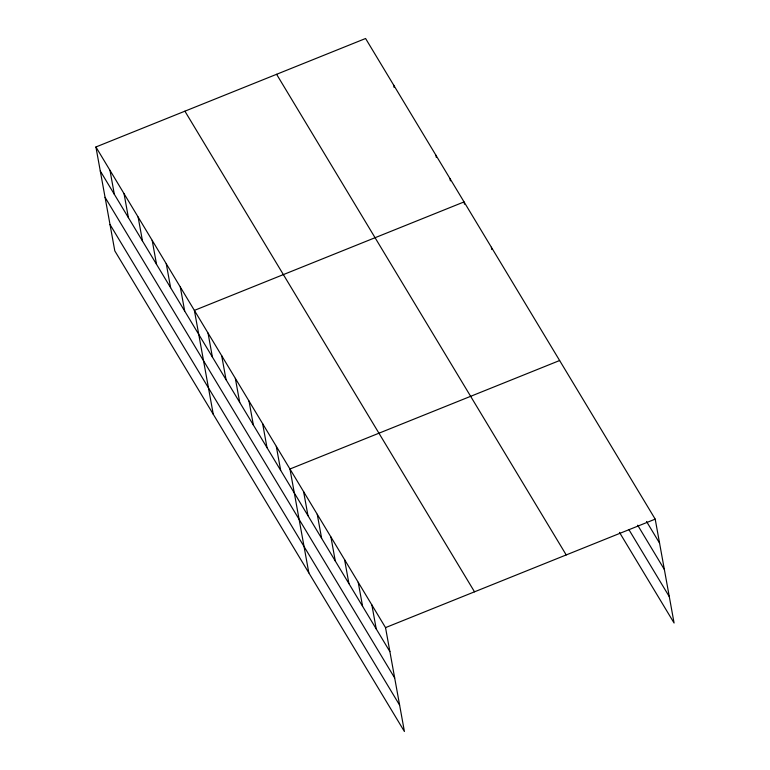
<?xml version="1.0" encoding="UTF-8"?>
<svg xmlns="http://www.w3.org/2000/svg" width="770" height="770" viewBox="0 0 770 770"><rect width="100%" height="100%" fill="white"/><g stroke="black" fill="none" stroke-linecap="round" stroke-linejoin="round"><path stroke-width="1.16" d="M95.913 146.983L385.529 627.617L404.414 731.5L114.797 250.866L95.913 146.983L365.586 38.5L655.203 519.134L674.087 623.017L619.475 532.378M559.636 360.524L289.953 469.007L308.837 572.89M385.529 627.617L655.203 519.134M646.531 521.492L659.563 543.12M637.675 525.198L664.356 569.482M628.955 529.702L669.294 596.644M276.594 74.295L566.21 554.929M184.906 111.188L474.522 591.822M100.273 170.969L389.889 651.603M105.067 197.332L394.683 677.966M110.004 224.503L399.62 705.137M491.366 247.228L491.78 249.519M464.474 204.204L464.06 201.913L194.387 310.397L213.261 414.279M449.998 178.573L450.411 180.854M435.926 155.222L436.34 157.513M393.73 85.191L394.144 87.472M371.881 604.96L376.232 628.946M358.223 582.303L362.583 606.288M344.575 559.646L348.925 583.622M330.917 536.988L335.277 560.964M317.259 514.322L321.619 538.307M303.611 491.664L307.971 515.65M276.305 446.35L280.665 470.335M262.647 423.692L267.007 447.678M248.999 401.035L253.359 425.021M235.341 378.378L239.701 402.364M221.693 355.721L226.053 379.697M208.035 333.054L212.395 357.039M180.315 287.056L184.675 311.042M166.253 263.706L170.613 287.691M152.181 240.365L156.541 264.351M138.119 217.024L142.479 241M124.047 193.674L128.407 217.66M109.985 170.334L114.335 194.31"/></g></svg>
